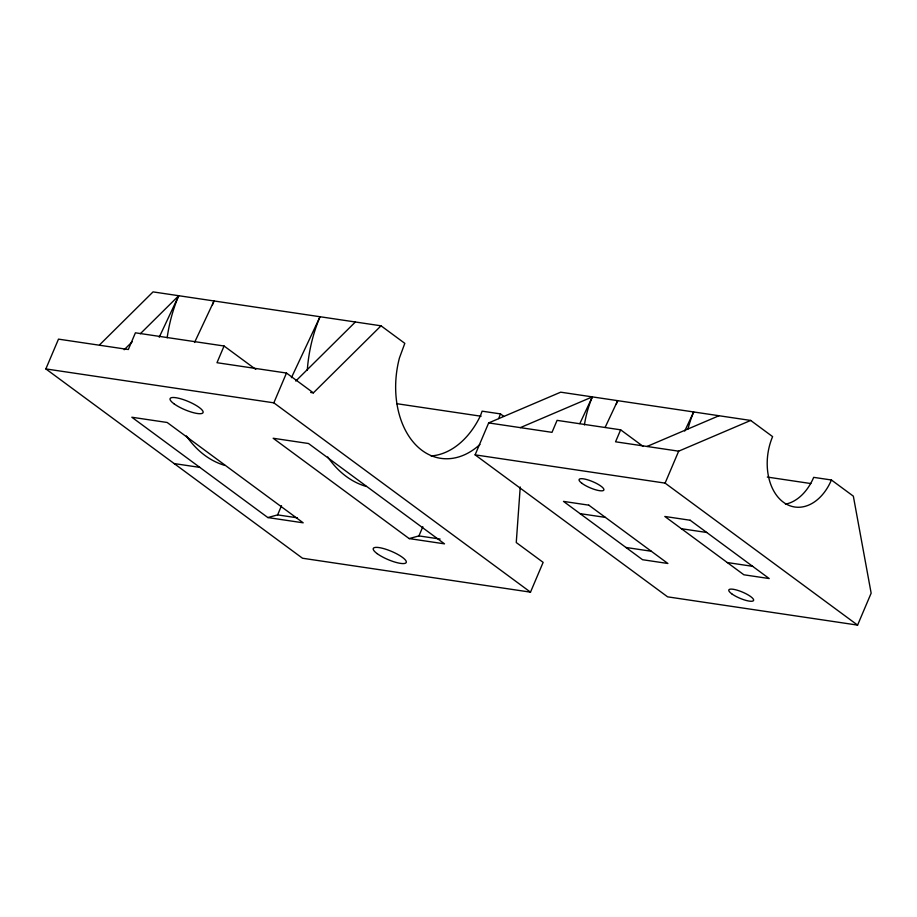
<?xml version="1.0" encoding="UTF-8"?>
<svg xmlns="http://www.w3.org/2000/svg" width="917" height="917" viewBox="0 0 917 917"><rect width="100%" height="100%" fill="white"/><g stroke="black" fill="none" stroke-linecap="round" stroke-linejoin="round"><path stroke-width="1.38" d="M520.237 486.984L516.26 542.543L543.139 562.362L530.496 592.153L302.507 558.235L45.85 368.921L58.493 339.13L128.323 349.515L135.418 332.814L224.069 346.007L255.751 369.368M498.733 418.565L500.453 413.899L482.113 411.171L480.405 415.837A80.593 56.338 -81.5 0 1 431.047 455.944M224.069 346.007L216.985 362.708L286.482 373.047L313.362 392.866L381.036 325.81L404.81 343.348L399.422 358.02A80.593 56.338 -81.5 0 0 415.114 444.195A80.593 56.338 -81.5 0 0 479.923 444.504M45.85 368.921L273.839 402.838L286.482 373.047M267.856 517.566L303.183 522.816L167.169 422.485L131.83 417.235L267.856 517.566L277.61 514.884L281.508 505.714M409.177 538.588L444.516 543.85L308.49 443.507L273.163 438.257L409.177 538.588L418.943 535.906L422.829 526.736M475.109 454.855L488.669 422.92L560.688 392.178L750.691 420.445L772.607 436.618A49.254 34.433 -81.5 0 0 783.382 502.218A49.254 34.433 -81.5 0 0 831.421 479.992L853.349 496.166L871.15 593.173L857.59 625.107L667.599 596.841L475.109 454.855L665.1 483.121L857.59 625.107M643.161 446.43L620.649 429.821L615.559 441.799L678.66 451.175L750.691 420.445M665.1 483.121L678.66 451.175M159.226 337.215L178.712 295.721L140.324 333.742M194.553 342.465L214.039 300.971A119.898 83.814 -81.5 0 0 212.48 304.788M291.423 377.689L320.033 316.743A119.898 83.814 -81.5 0 0 307.298 370.204M579.819 423.585L592.359 396.889L520.329 427.631M605.151 427.356L617.691 400.66A85.957 60.098 -81.5 0 0 616.167 404.443M684.735 431.036L693.688 411.962A85.957 60.098 -81.5 0 0 687.968 429.018M99.506 344.941L153.047 291.893L381.036 325.81M124.162 349.755L132.243 341.754M295.778 381.048L355.372 321.993M646.989 446.476L719.02 415.733M620.649 429.821L557.077 420.364L552 432.343L488.669 422.92M396.717 403.686L481.093 416.238M310.657 392.465L313.362 392.866M831.421 479.992L813.688 477.356A49.254 34.433 -81.5 0 1 785.445 504.167M767.323 477.069L810.869 483.557M580.094 513.646L605.426 517.406M681.423 528.719L706.755 532.479M174.173 463.578L199.837 467.395M625.956 547.472L651.288 551.243M727.284 562.545L752.616 566.316M277.61 514.884L297.395 517.83M418.943 535.906L440.137 539.058M500.453 413.899L503.846 416.398M273.839 402.838L530.496 592.153M366.33 486.468A119.898 83.814 -81.5 0 1 327.724 456.953M224.997 465.446A119.898 83.814 -81.5 0 1 186.392 435.93M167.169 337.8A119.898 83.814 -81.5 0 1 178.712 295.721M584.404 424.903A85.957 60.098 -81.5 0 1 592.359 396.889M588.817 505.164L563.485 501.393L642.553 559.714L667.885 563.485L588.817 505.164M690.146 520.237L664.814 516.466L743.882 574.787L769.214 578.558L690.146 520.237M173.909 403.721A17.904 4.459 23 0 0 202.176 413.372A17.904 4.459 23 0 0 183.652 399.709A17.904 4.459 23 0 0 173.909 403.721M377.093 553.593A17.904 4.459 23 0 0 405.36 563.244A17.904 4.459 23 0 0 386.836 549.581A17.904 4.459 23 0 0 377.093 553.593M581.997 483.351A13.434 3.336 23 0 0 603.191 490.595A13.434 3.336 23 0 0 589.299 480.348A13.434 3.336 23 0 0 581.997 483.351M731.709 593.78A13.434 3.336 23 0 0 752.903 601.025A13.434 3.336 23 0 0 739.01 590.777A13.434 3.336 23 0 0 731.709 593.78"/></g></svg>
